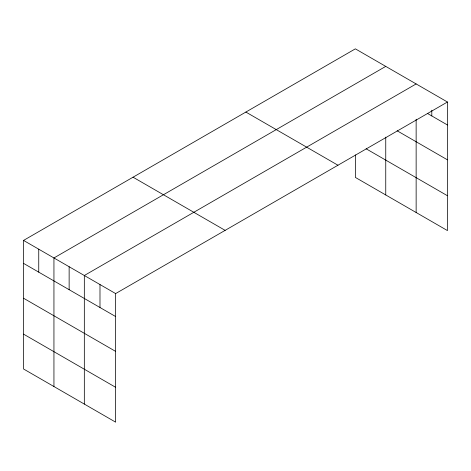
<?xml version="1.0" encoding="UTF-8"?>
<svg xmlns="http://www.w3.org/2000/svg" width="471" height="471" viewBox="0 0 471 471"><rect width="100%" height="100%" fill="white"/><g stroke="black" fill="none" stroke-linecap="round" stroke-linejoin="round"><path stroke-width="0.71" d="M23.55 240.416L115.642 293.58L115.642 422.157L23.55 368.987L23.55 240.416L355.358 48.843L447.45 102.013L447.45 230.584L355.358 177.42L355.358 154.912M385.749 66.393L53.941 257.961L53.941 386.532M416.14 83.938L84.327 275.506L84.327 404.077M115.642 293.58L447.45 102.013M427.409 113.411L447.45 124.98M397.147 130.785L447.45 159.828M366.12 148.783L447.45 195.736M245.862 112.063L337.954 165.233M133.046 177.196L225.138 230.366M23.55 263.377L115.642 316.547M23.55 298.231L115.642 351.395M23.55 334.133L115.642 387.303M431.795 110.196L431.795 115.937M416.14 119.245L416.14 212.509M385.749 137.132L385.749 194.965M99.987 284.543L99.987 307.51M69.137 266.733L69.137 289.694M38.746 249.188L38.746 272.15"/></g></svg>
